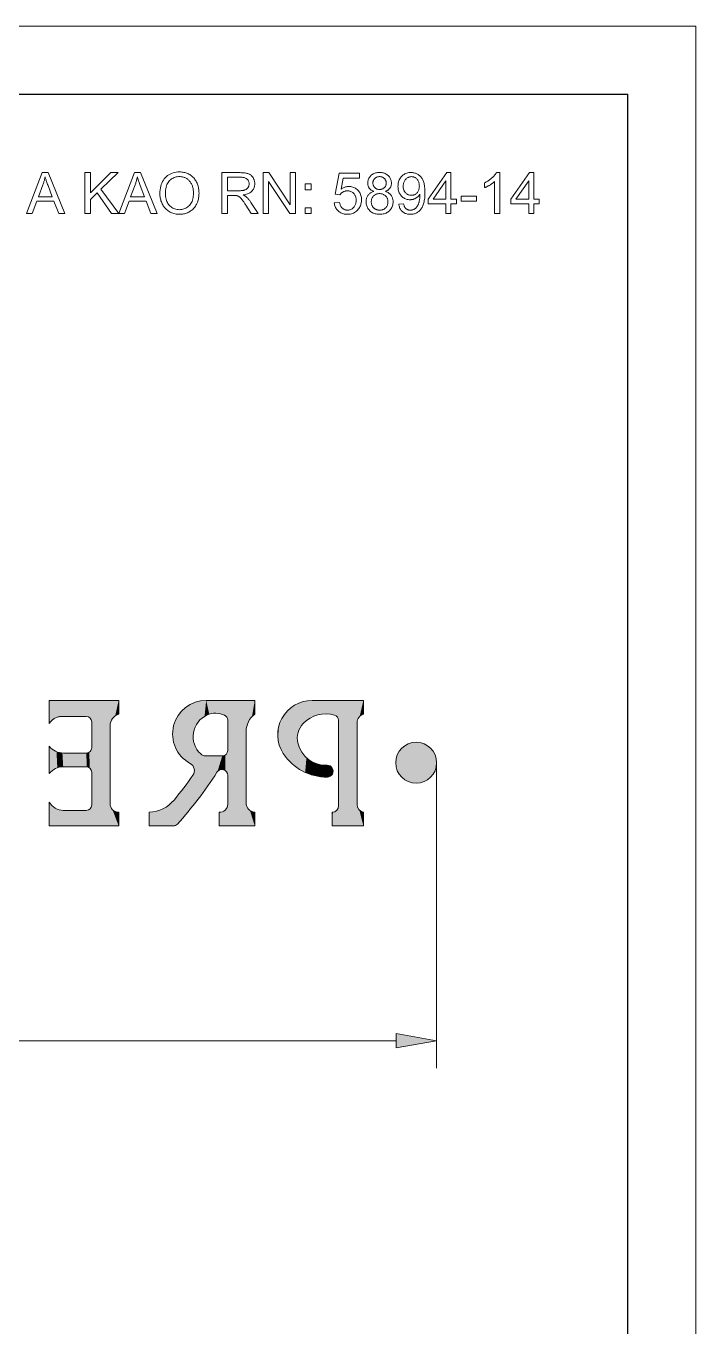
# Model space of a CAD drawing. Extents: x 0 to 297, y 0 to 420.
# Drawn here: x 247.9 to 297, y 324.7 to 420 of the extents above; entities that cross this region are included whole.
import ezdxf

# ---------------------------------------------------------------- set-up
doc = ezdxf.new("R2010")
doc.units = 0

msp = doc.modelspace()

# ---------------------------------------------------------------- linework, layer by layer
at = {"color": 7, "lineweight": 13}
for p, q in [((0, 420), (297, 420)), ((297, 0), (297, 420)), ((278.012, 366.028), (278.012, 343.656)), ((165.569, 345.656), (275.057, 345.656))]:
    msp.add_line(p, q, dxfattribs=at)
at = {"color": 7, "lineweight": 30}
for p in [(20, 415), (292, 5)]:
    msp.add_line(p, (292, 415), dxfattribs=at)
at = {"color": 7, "lineweight": 18, "ltscale": 0.04267}
msp.add_line((249.647, 370.595), (249.647, 368.888), dxfattribs=at)
at = {"color": 7, "lineweight": 18, "ltscale": 0.126993}
for p, q in [((249.647, 370.595), (254.727, 370.595)), ((249.647, 361.395), (254.727, 361.395))]:
    msp.add_line(p, q, dxfattribs=at)
at = {"color": 7, "lineweight": 18, "ltscale": 0.025}
for p, q in [((254.727, 369.595), (254.727, 370.595)), ((264.693, 369.595), (264.693, 370.595)), ((272.647, 370.595), (272.647, 369.595)), ((254.727, 361.395), (254.727, 362.395)), ((256.972, 361.395), (256.972, 362.395)), ((262.081, 361.395), (262.081, 362.395)), ((264.693, 361.395), (264.693, 362.395)), ((270.369, 361.395), (270.369, 362.395)), ((272.647, 361.395), (272.647, 362.395))]:
    msp.add_line(p, q, dxfattribs=at)
at = {"color": 7, "lineweight": 18, "ltscale": 0.088949}
msp.add_line((264.693, 370.595), (261.135, 370.595), dxfattribs=at)
at = {"color": 7, "lineweight": 18, "ltscale": 0.093671}
msp.add_line((272.647, 370.595), (268.9, 370.595), dxfattribs=at)
at = {"color": 7, "lineweight": 18, "ltscale": 0.045094}
msp.add_line((250.551, 369.417), (252.355, 369.417), dxfattribs=at)
at = {"color": 7, "lineweight": 18, "ltscale": 0.04713}
msp.add_line((252.755, 369.017), (252.755, 367.132), dxfattribs=at)
at = {"color": 7, "lineweight": 18, "ltscale": 0.055546}
msp.add_line((262.712, 369.145), (262.712, 366.923), dxfattribs=at)
at = {"color": 7, "lineweight": 18, "ltscale": 0.156336}
msp.add_line((270.833, 369.126), (270.833, 362.873), dxfattribs=at)
at = {"color": 7, "lineweight": 18, "ltscale": 0.149732}
msp.add_line((272.182, 362.967), (272.182, 368.956), dxfattribs=at)
at = {"color": 7, "lineweight": 18, "ltscale": 0.142591}
msp.add_line((254.103, 368.73), (254.095, 363.026), dxfattribs=at)
at = {"color": 7, "lineweight": 18, "ltscale": 0.130804}
msp.add_line((264.062, 363.085), (264.062, 368.317), dxfattribs=at)
at = {"color": 7, "lineweight": 18, "ltscale": 0.05}
msp.add_line((249.647, 367.232), (249.647, 365.232), dxfattribs=at)
at = {"color": 7, "lineweight": 18, "ltscale": 0.041825}
msp.add_line((252.355, 366.732), (250.682, 366.732), dxfattribs=at)
at = {"color": 7, "lineweight": 18, "ltscale": 0.030323}
msp.add_line((262.312, 366.523), (261.099, 366.523), dxfattribs=at)
at = {"color": 7, "lineweight": 18, "ltscale": 0.04222}
msp.add_line((252.355, 365.728), (250.666, 365.728), dxfattribs=at)
at = {"color": 7, "lineweight": 18, "ltscale": 0.059834}
msp.add_line((252.755, 365.328), (252.755, 362.935), dxfattribs=at)
at = {"color": 7, "lineweight": 18, "ltscale": 0.052787}
msp.add_line((262.712, 365.096), (262.712, 362.984), dxfattribs=at)
at = {"color": 7, "lineweight": 18, "ltscale": 0.043821}
msp.add_line((249.647, 363.148), (249.647, 361.395), dxfattribs=at)
at = {"color": 7, "lineweight": 18, "ltscale": 0.042129}
msp.add_line((250.67, 362.535), (252.355, 362.535), dxfattribs=at)
at = {"color": 7, "lineweight": 18, "ltscale": 0.043904}
msp.add_line((256.972, 361.395), (258.728, 361.395), dxfattribs=at)
at = {"color": 7, "lineweight": 18, "ltscale": 0.065295}
msp.add_line((262.081, 361.395), (264.693, 361.395), dxfattribs=at)
at = {"color": 7, "lineweight": 18, "ltscale": 0.056953}
msp.add_line((270.369, 361.395), (272.647, 361.395), dxfattribs=at)
at = {"color": 7, "lineweight": 13}
for points in [[(247.982, 406.257), (249.134, 409.257), (249.562, 409.257), (250.79, 406.257), (250.338, 406.257), (249.988, 407.165), (248.733, 407.165), (248.404, 406.257)], [(248.848, 407.489), (249.865, 407.489), (249.552, 408.319), (249.524, 408.394), (249.497, 408.465), (249.473, 408.534), (249.449, 408.601), (249.427, 408.664), (249.406, 408.725), (249.387, 408.783), (249.37, 408.839), (249.354, 408.891), (249.339, 408.941), (249.327, 408.884), (249.314, 408.826), (249.3, 408.769), (249.286, 408.711), (249.27, 408.654), (249.253, 408.597), (249.236, 408.54), (249.217, 408.482), (249.198, 408.425), (249.177, 408.368)], [(252.255, 406.257), (252.255, 409.257), (252.652, 409.257), (252.652, 407.769), (254.142, 409.257), (254.68, 409.257), (253.422, 408.041), (254.735, 406.257), (254.211, 406.257), (253.143, 407.775), (252.652, 407.296), (252.652, 406.257)], [(254.737, 406.257), (255.89, 409.257), (256.317, 409.257), (257.545, 406.257), (257.093, 406.257), (256.743, 407.165), (255.488, 407.165), (255.159, 406.257)], [(255.603, 407.489), (256.62, 407.489), (256.307, 408.319), (256.279, 408.394), (256.253, 408.465), (256.228, 408.534), (256.204, 408.601), (256.182, 408.664), (256.162, 408.725), (256.143, 408.783), (256.125, 408.839), (256.109, 408.891), (256.094, 408.941), (256.082, 408.884), (256.069, 408.826), (256.056, 408.769), (256.041, 408.711), (256.025, 408.654), (256.008, 408.597), (255.991, 408.54), (255.972, 408.482), (255.953, 408.425), (255.932, 408.368)], [(257.741, 407.718), (257.745, 407.864), (257.758, 408.004), (257.778, 408.137), (257.806, 408.263), (257.842, 408.384), (257.886, 408.497), (257.938, 408.605), (257.998, 408.705), (258.066, 408.799), (258.143, 408.887), (258.225, 408.968), (258.312, 409.039), (258.404, 409.103), (258.501, 409.158), (258.602, 409.204), (258.708, 409.242), (258.818, 409.272), (258.934, 409.293), (259.053, 409.306), (259.178, 409.31), (259.26, 409.308), (259.341, 409.302), (259.42, 409.292), (259.497, 409.278), (259.573, 409.26), (259.647, 409.238), (259.72, 409.213), (259.79, 409.183), (259.859, 409.149), (259.927, 409.111), (259.992, 409.07), (260.054, 409.026), (260.113, 408.978), (260.168, 408.927), (260.221, 408.874), (260.27, 408.817), (260.316, 408.757), (260.359, 408.694), (260.399, 408.627), (260.436, 408.558), (260.469, 408.486), (260.499, 408.412), (260.525, 408.336), (260.548, 408.259), (260.567, 408.179), (260.583, 408.097), (260.595, 408.014), (260.604, 407.929), (260.609, 407.842), (260.611, 407.753), (260.609, 407.662), (260.603, 407.574), (260.594, 407.487), (260.581, 407.403), (260.564, 407.32), (260.544, 407.24), (260.52, 407.161), (260.493, 407.084), (260.461, 407.009), (260.426, 406.936), (260.388, 406.866), (260.347, 406.799), (260.302, 406.736), (260.254, 406.676), (260.204, 406.62), (260.15, 406.567), (260.093, 406.518), (260.033, 406.472), (259.971, 406.429), (259.905, 406.391), (259.836, 406.355), (259.767, 406.324), (259.697, 406.296), (259.626, 406.272), (259.554, 406.252), (259.48, 406.235), (259.406, 406.222), (259.33, 406.213), (259.254, 406.207), (259.176, 406.205), (259.092, 406.208), (259.01, 406.214), (258.93, 406.224), (258.852, 406.238), (258.775, 406.257), (258.7, 406.279), (258.627, 406.306), (258.556, 406.336), (258.486, 406.371), (258.419, 406.41), (258.354, 406.453), (258.292, 406.498), (258.233, 406.546), (258.178, 406.598), (258.126, 406.652), (258.077, 406.709), (258.031, 406.77), (257.989, 406.833), (257.949, 406.899), (257.913, 406.969), (257.881, 407.04), (257.852, 407.112), (257.826, 407.185), (257.803, 407.259), (257.784, 407.333), (257.769, 407.408), (257.757, 407.484), (257.748, 407.561), (257.743, 407.639)], [(258.151, 407.712), (258.154, 407.605), (258.162, 407.504), (258.177, 407.407), (258.197, 407.315), (258.224, 407.227), (258.256, 407.144), (258.294, 407.065), (258.337, 406.991), (258.387, 406.922), (258.442, 406.857), (258.502, 406.798), (258.565, 406.745), (258.631, 406.698), (258.699, 406.658), (258.771, 406.623), (258.846, 406.595), (258.923, 406.573), (259.004, 406.558), (259.087, 406.548), (259.174, 406.545), (259.262, 406.548), (259.347, 406.558), (259.429, 406.574), (259.507, 406.596), (259.582, 406.624), (259.655, 406.659), (259.724, 406.7), (259.79, 406.747), (259.852, 406.8), (259.912, 406.86), (259.967, 406.926), (260.016, 406.997), (260.059, 407.073), (260.097, 407.155), (260.129, 407.241), (260.155, 407.334), (260.175, 407.431), (260.19, 407.533), (260.198, 407.641), (260.201, 407.755), (260.2, 407.827), (260.196, 407.897), (260.19, 407.966), (260.181, 408.033), (260.17, 408.098), (260.157, 408.161), (260.141, 408.222), (260.122, 408.281), (260.101, 408.339), (260.077, 408.394), (260.052, 408.447), (260.023, 408.498), (259.993, 408.547), (259.96, 408.593), (259.925, 408.637), (259.888, 408.678), (259.848, 408.716), (259.806, 408.753), (259.762, 408.786), (259.715, 408.818), (259.667, 408.846), (259.618, 408.872), (259.567, 408.894), (259.515, 408.914), (259.462, 408.93), (259.408, 408.944), (259.353, 408.955), (259.296, 408.962), (259.239, 408.967), (259.18, 408.968), (259.097, 408.965), (259.016, 408.957), (258.938, 408.942), (258.862, 408.922), (258.788, 408.896), (258.717, 408.864), (258.648, 408.826), (258.581, 408.783), (258.517, 408.734), (258.455, 408.679), (258.397, 408.617), (258.345, 408.547), (258.3, 408.47), (258.26, 408.385), (258.227, 408.292), (258.199, 408.191), (258.178, 408.083), (258.163, 407.967), (258.154, 407.843)], [(262.293, 406.257), (262.293, 409.257), (263.623, 409.257), (263.701, 409.256), (263.776, 409.253), (263.846, 409.249), (263.913, 409.244), (263.976, 409.236), (264.035, 409.228), (264.09, 409.217), (264.141, 409.205), (264.189, 409.191), (264.233, 409.176), (264.274, 409.158), (264.313, 409.139), (264.35, 409.116), (264.386, 409.091), (264.42, 409.064), (264.453, 409.034), (264.484, 409.002), (264.513, 408.967), (264.54, 408.93), (264.566, 408.89), (264.59, 408.849), (264.611, 408.807), (264.63, 408.764), (264.646, 408.72), (264.66, 408.675), (264.671, 408.629), (264.68, 408.583), (264.686, 408.535), (264.69, 408.487), (264.691, 408.438), (264.689, 408.375), (264.683, 408.314), (264.672, 408.256), (264.658, 408.199), (264.639, 408.144), (264.617, 408.091), (264.59, 408.04), (264.559, 407.991), (264.524, 407.945), (264.484, 407.9), (264.441, 407.858), (264.393, 407.819), (264.34, 407.783), (264.283, 407.75), (264.221, 407.721), (264.155, 407.695), (264.085, 407.672), (264.01, 407.652), (263.93, 407.635), (263.846, 407.622), (263.877, 407.606), (263.906, 407.591), (263.934, 407.576), (263.96, 407.561), (263.984, 407.546), (264.008, 407.531), (264.029, 407.517), (264.049, 407.502), (264.068, 407.487), (264.085, 407.472), (264.12, 407.439), (264.154, 407.405), (264.188, 407.369), (264.221, 407.332), (264.255, 407.293), (264.287, 407.252), (264.32, 407.21), (264.352, 407.166), (264.383, 407.12), (264.415, 407.073), (264.937, 406.257), (264.437, 406.257), (264.04, 406.881), (264.006, 406.934), (263.973, 406.984), (263.941, 407.031), (263.911, 407.077), (263.882, 407.119), (263.854, 407.159), (263.827, 407.197), (263.801, 407.232), (263.777, 407.264), (263.754, 407.294), (263.732, 407.322), (263.71, 407.348), (263.688, 407.372), (263.667, 407.395), (263.647, 407.416), (263.627, 407.435), (263.608, 407.453), (263.589, 407.468), (263.57, 407.482), (263.552, 407.495), (263.534, 407.506), (263.516, 407.516), (263.499, 407.526), (263.48, 407.535), (263.462, 407.543), (263.444, 407.551), (263.426, 407.558), (263.408, 407.564), (263.389, 407.57), (263.371, 407.574), (263.357, 407.577), (263.341, 407.58), (263.323, 407.582), (263.303, 407.584), (263.282, 407.585), (263.259, 407.587), (263.234, 407.588), (263.208, 407.588), (263.18, 407.589), (263.15, 407.589), (262.69, 407.589), (262.69, 406.257)], [(262.69, 407.933), (263.543, 407.933), (263.596, 407.933), (263.647, 407.935), (263.696, 407.938), (263.742, 407.942), (263.785, 407.947), (263.827, 407.953), (263.866, 407.96), (263.902, 407.969), (263.937, 407.978), (263.969, 407.989), (263.999, 408.001), (264.027, 408.014), (264.054, 408.029), (264.08, 408.045), (264.104, 408.062), (264.126, 408.081), (264.147, 408.101), (264.167, 408.122), (264.185, 408.145), (264.202, 408.169), (264.217, 408.194), (264.231, 408.219), (264.243, 408.245), (264.253, 408.271), (264.262, 408.298), (264.269, 408.325), (264.275, 408.353), (264.279, 408.381), (264.281, 408.409), (264.282, 408.438), (264.28, 408.48), (264.276, 408.52), (264.268, 408.559), (264.257, 408.596), (264.243, 408.632), (264.226, 408.666), (264.206, 408.699), (264.183, 408.73), (264.157, 408.76), (264.127, 408.788), (264.095, 408.814), (264.058, 408.837), (264.018, 408.858), (263.975, 408.876), (263.928, 408.891), (263.877, 408.903), (263.823, 408.913), (263.765, 408.92), (263.704, 408.924), (263.639, 408.925), (262.69, 408.925)], [(265.309, 406.257), (265.309, 409.257), (265.716, 409.257), (267.292, 406.901), (267.292, 409.257), (267.673, 409.257), (267.673, 406.257), (267.265, 406.257), (265.69, 408.614), (265.69, 406.257)], [(270.519, 407.042), (270.906, 407.075), (270.916, 407.02), (270.928, 406.968), (270.942, 406.918), (270.958, 406.872), (270.977, 406.828), (270.998, 406.787), (271.022, 406.749), (271.047, 406.713), (271.075, 406.68), (271.105, 406.651), (271.137, 406.624), (271.171, 406.599), (271.205, 406.578), (271.241, 406.56), (271.278, 406.544), (271.316, 406.531), (271.356, 406.521), (271.397, 406.514), (271.439, 406.51), (271.483, 406.508), (271.535, 406.51), (271.586, 406.516), (271.635, 406.526), (271.683, 406.54), (271.729, 406.558), (271.773, 406.581), (271.815, 406.607), (271.856, 406.637), (271.896, 406.671), (271.933, 406.709), (271.968, 406.75), (271.999, 406.794), (272.027, 406.841), (272.051, 406.89), (272.071, 406.942), (272.088, 406.997), (272.101, 407.054), (272.11, 407.114), (272.116, 407.176), (272.117, 407.241), (272.116, 407.303), (272.11, 407.362), (272.101, 407.418), (272.089, 407.472), (272.073, 407.523), (272.054, 407.571), (272.031, 407.617), (272.004, 407.66), (271.974, 407.7), (271.94, 407.738), (271.904, 407.773), (271.865, 407.804), (271.824, 407.831), (271.781, 407.855), (271.736, 407.875), (271.689, 407.891), (271.639, 407.904), (271.587, 407.913), (271.533, 407.919), (271.477, 407.92), (271.442, 407.92), (271.407, 407.917), (271.373, 407.913), (271.34, 407.907), (271.307, 407.9), (271.276, 407.891), (271.245, 407.881), (271.214, 407.869), (271.185, 407.855), (271.156, 407.84), (271.128, 407.823), (271.101, 407.805), (271.075, 407.787), (271.051, 407.767), (271.028, 407.747), (271.006, 407.725), (270.985, 407.703), (270.966, 407.679), (270.947, 407.655), (270.93, 407.63), (270.585, 407.675), (270.875, 409.216), (272.367, 409.216), (272.367, 408.864), (271.17, 408.864), (271.008, 408.057), (271.062, 408.093), (271.117, 408.125), (271.173, 408.153), (271.229, 408.178), (271.285, 408.199), (271.342, 408.216), (271.399, 408.229), (271.457, 408.238), (271.516, 408.244), (271.575, 408.246), (271.652, 408.243), (271.727, 408.235), (271.8, 408.221), (271.87, 408.202), (271.937, 408.178), (272.002, 408.148), (272.065, 408.112), (272.125, 408.072), (272.183, 408.025), (272.238, 407.974), (272.289, 407.918), (272.335, 407.858), (272.376, 407.796), (272.411, 407.731), (272.441, 407.662), (272.465, 407.591), (272.484, 407.516), (272.497, 407.439), (272.505, 407.358), (272.508, 407.274), (272.506, 407.193), (272.499, 407.115), (272.487, 407.039), (272.47, 406.966), (272.449, 406.894), (272.423, 406.825), (272.392, 406.758), (272.356, 406.693), (272.316, 406.63), (272.271, 406.57), (272.211, 406.501), (272.147, 406.439), (272.079, 406.384), (272.006, 406.337), (271.93, 406.297), (271.849, 406.264), (271.764, 406.238), (271.674, 406.22), (271.581, 406.209), (271.483, 406.205), (271.403, 406.208), (271.325, 406.215), (271.251, 406.226), (271.18, 406.242), (271.111, 406.263), (271.046, 406.288), (270.984, 406.318), (270.924, 406.352), (270.868, 406.391), (270.815, 406.435), (270.765, 406.482), (270.72, 406.532), (270.679, 406.586), (270.643, 406.642), (270.611, 406.701), (270.584, 406.763), (270.561, 406.829), (270.543, 406.897), (270.529, 406.968)], [(273.417, 407.883), (273.372, 407.901), (273.33, 407.92), (273.29, 407.94), (273.252, 407.962), (273.217, 407.985), (273.184, 408.01), (273.154, 408.036), (273.126, 408.064), (273.1, 408.093), (273.077, 408.123), (273.056, 408.155), (273.037, 408.188), (273.021, 408.222), (273.006, 408.257), (272.994, 408.294), (272.984, 408.332), (272.977, 408.371), (272.971, 408.411), (272.968, 408.453), (272.967, 408.495), (272.969, 408.56), (272.976, 408.622), (272.988, 408.682), (273.004, 408.741), (273.025, 408.797), (273.051, 408.851), (273.082, 408.903), (273.117, 408.952), (273.157, 409), (273.202, 409.046), (273.251, 409.088), (273.302, 409.126), (273.357, 409.16), (273.415, 409.189), (273.476, 409.213), (273.54, 409.233), (273.608, 409.249), (273.678, 409.26), (273.751, 409.267), (273.828, 409.269), (273.905, 409.267), (273.979, 409.26), (274.05, 409.248), (274.118, 409.232), (274.183, 409.212), (274.244, 409.187), (274.303, 409.157), (274.359, 409.123), (274.411, 409.084), (274.46, 409.041), (274.506, 408.994), (274.547, 408.945), (274.583, 408.895), (274.614, 408.842), (274.64, 408.788), (274.662, 408.731), (274.678, 408.673), (274.69, 408.612), (274.697, 408.55), (274.7, 408.485), (274.699, 408.444), (274.695, 408.404), (274.69, 408.365), (274.682, 408.327), (274.673, 408.29), (274.66, 408.254), (274.646, 408.219), (274.63, 408.186), (274.611, 408.153), (274.59, 408.122), (274.567, 408.092), (274.542, 408.063), (274.514, 408.036), (274.485, 408.01), (274.453, 407.985), (274.418, 407.962), (274.381, 407.94), (274.343, 407.92), (274.301, 407.901), (274.258, 407.883), (274.312, 407.864), (274.363, 407.843), (274.412, 407.82), (274.458, 407.794), (274.501, 407.766), (274.542, 407.736), (274.58, 407.703), (274.615, 407.669), (274.648, 407.632), (274.678, 407.593), (274.706, 407.552), (274.73, 407.51), (274.752, 407.466), (274.771, 407.42), (274.787, 407.373), (274.8, 407.324), (274.81, 407.274), (274.817, 407.222), (274.821, 407.169), (274.823, 407.114), (274.82, 407.038), (274.812, 406.965), (274.798, 406.894), (274.779, 406.826), (274.755, 406.76), (274.725, 406.697), (274.689, 406.636), (274.648, 406.577), (274.602, 406.521), (274.55, 406.467), (274.494, 406.418), (274.435, 406.373), (274.372, 406.334), (274.305, 406.3), (274.235, 406.271), (274.162, 406.247), (274.085, 406.229), (274.005, 406.216), (273.921, 406.208), (273.834, 406.205), (273.747, 406.208), (273.664, 406.216), (273.583, 406.229), (273.507, 406.248), (273.433, 406.271), (273.363, 406.3), (273.297, 406.334), (273.234, 406.374), (273.174, 406.418), (273.118, 406.468), (273.066, 406.522), (273.02, 406.579), (272.979, 406.638), (272.944, 406.7), (272.914, 406.764), (272.889, 406.831), (272.87, 406.9), (272.857, 406.972), (272.849, 407.047), (272.846, 407.124), (272.847, 407.182), (272.852, 407.238), (272.859, 407.291), (272.87, 407.343), (272.883, 407.393), (272.899, 407.441), (272.919, 407.487), (272.941, 407.532), (272.966, 407.574), (272.994, 407.614), (273.025, 407.653), (273.059, 407.688), (273.095, 407.722), (273.133, 407.752), (273.174, 407.78), (273.218, 407.806), (273.264, 407.829), (273.312, 407.85), (273.363, 407.868)], [(273.343, 408.508), (273.344, 408.466), (273.349, 408.426), (273.355, 408.387), (273.365, 408.35), (273.377, 408.314), (273.392, 408.28), (273.41, 408.248), (273.431, 408.217), (273.454, 408.188), (273.48, 408.16), (273.508, 408.134), (273.538, 408.111), (273.57, 408.091), (273.603, 408.073), (273.638, 408.058), (273.674, 408.046), (273.712, 408.037), (273.752, 408.03), (273.793, 408.026), (273.836, 408.025), (273.878, 408.026), (273.918, 408.03), (273.957, 408.037), (273.994, 408.046), (274.03, 408.058), (274.064, 408.073), (274.097, 408.09), (274.128, 408.11), (274.157, 408.133), (274.185, 408.159), (274.211, 408.186), (274.234, 408.215), (274.255, 408.245), (274.272, 408.276), (274.287, 408.308), (274.3, 408.341), (274.309, 408.376), (274.316, 408.412), (274.32, 408.449), (274.321, 408.487), (274.32, 408.527), (274.316, 408.566), (274.309, 408.603), (274.299, 408.639), (274.286, 408.674), (274.271, 408.707), (274.253, 408.739), (274.232, 408.77), (274.208, 408.8), (274.181, 408.828), (274.152, 408.854), (274.122, 408.878), (274.091, 408.898), (274.058, 408.916), (274.024, 408.931), (273.988, 408.944), (273.951, 408.954), (273.913, 408.961), (273.873, 408.965), (273.832, 408.966), (273.791, 408.965), (273.751, 408.961), (273.712, 408.954), (273.675, 408.944), (273.639, 408.932), (273.605, 408.917), (273.572, 408.9), (273.541, 408.88), (273.511, 408.857), (273.482, 408.831), (273.456, 408.803), (273.432, 408.775), (273.411, 408.745), (273.393, 408.714), (273.378, 408.683), (273.365, 408.65), (273.356, 408.616), (273.349, 408.581), (273.345, 408.545)], [(275.236, 406.95), (275.59, 406.983), (275.6, 406.935), (275.611, 406.889), (275.624, 406.846), (275.639, 406.805), (275.656, 406.768), (275.674, 406.733), (275.693, 406.701), (275.714, 406.671), (275.737, 406.645), (275.762, 406.621), (275.788, 406.599), (275.816, 406.58), (275.845, 406.563), (275.875, 406.549), (275.907, 406.536), (275.94, 406.526), (275.975, 406.518), (276.011, 406.513), (276.048, 406.509), (276.087, 406.508), (276.121, 406.509), (276.154, 406.511), (276.185, 406.515), (276.216, 406.521), (276.247, 406.528), (276.276, 406.536), (276.305, 406.546), (276.332, 406.558), (276.359, 406.571), (276.385, 406.586), (276.41, 406.602), (276.434, 406.619), (276.458, 406.637), (276.48, 406.657), (276.501, 406.677), (276.522, 406.698), (276.542, 406.721), (276.56, 406.744), (276.578, 406.768), (276.595, 406.794), (276.611, 406.821), (276.626, 406.849), (276.642, 406.88), (276.656, 406.912), (276.67, 406.947), (276.683, 406.983), (276.696, 407.02), (276.709, 407.06), (276.721, 407.101), (276.732, 407.145), (276.742, 407.189), (276.752, 407.233), (276.76, 407.278), (276.767, 407.323), (276.773, 407.368), (276.778, 407.413), (276.782, 407.458), (276.785, 407.504), (276.787, 407.549), (276.787, 407.595), (276.787, 407.6), (276.787, 407.606), (276.787, 407.612), (276.787, 407.619), (276.787, 407.626), (276.786, 407.633), (276.786, 407.641), (276.786, 407.65), (276.786, 407.659), (276.785, 407.669), (276.762, 407.634), (276.738, 407.601), (276.712, 407.569), (276.684, 407.538), (276.654, 407.509), (276.623, 407.481), (276.591, 407.455), (276.557, 407.43), (276.521, 407.406), (276.483, 407.383), (276.445, 407.362), (276.405, 407.344), (276.366, 407.327), (276.325, 407.313), (276.284, 407.301), (276.242, 407.291), (276.2, 407.284), (276.157, 407.278), (276.113, 407.275), (276.069, 407.274), (275.996, 407.276), (275.924, 407.284), (275.856, 407.298), (275.789, 407.317), (275.725, 407.341), (275.663, 407.371), (275.604, 407.406), (275.546, 407.447), (275.491, 407.492), (275.439, 407.544), (275.39, 407.6), (275.346, 407.659), (275.307, 407.721), (275.274, 407.787), (275.245, 407.857), (275.222, 407.93), (275.204, 408.006), (275.191, 408.086), (275.183, 408.169), (275.181, 408.256), (275.183, 408.345), (275.192, 408.431), (275.205, 408.514), (275.224, 408.593), (275.248, 408.668), (275.278, 408.739), (275.313, 408.808), (275.353, 408.872), (275.399, 408.933), (275.45, 408.991), (275.505, 409.043), (275.563, 409.091), (275.624, 409.133), (275.687, 409.169), (275.753, 409.199), (275.822, 409.224), (275.893, 409.244), (275.968, 409.258), (276.044, 409.266), (276.124, 409.269), (276.182, 409.267), (276.239, 409.263), (276.295, 409.255), (276.35, 409.244), (276.404, 409.229), (276.457, 409.212), (276.509, 409.192), (276.56, 409.168), (276.61, 409.141), (276.659, 409.111), (276.707, 409.078), (276.752, 409.043), (276.794, 409.005), (276.835, 408.964), (276.873, 408.92), (276.908, 408.874), (276.942, 408.825), (276.973, 408.773), (277.001, 408.719), (277.028, 408.662), (277.052, 408.601), (277.073, 408.535), (277.092, 408.464), (277.108, 408.387), (277.122, 408.305), (277.133, 408.218), (277.142, 408.126), (277.148, 408.029), (277.152, 407.926), (277.154, 407.818), (277.152, 407.705), (277.148, 407.597), (277.142, 407.494), (277.134, 407.395), (277.122, 407.302), (277.109, 407.212), (277.092, 407.128), (277.074, 407.048), (277.052, 406.973), (277.029, 406.902), (277.002, 406.836), (276.974, 406.772), (276.943, 406.712), (276.909, 406.656), (276.873, 406.602), (276.835, 406.552), (276.794, 406.505), (276.751, 406.461), (276.705, 406.421), (276.657, 406.383), (276.607, 406.35), (276.555, 406.319), (276.502, 406.293), (276.446, 406.27), (276.389, 406.25), (276.331, 406.234), (276.27, 406.221), (276.208, 406.213), (276.145, 406.207), (276.079, 406.205), (276.01, 406.207), (275.944, 406.213), (275.88, 406.223), (275.818, 406.237), (275.759, 406.254), (275.703, 406.276), (275.65, 406.301), (275.598, 406.331), (275.55, 406.364), (275.504, 406.401), (275.461, 406.442), (275.422, 406.485), (275.386, 406.532), (275.354, 406.583), (275.326, 406.636), (275.301, 406.693), (275.279, 406.752), (275.261, 406.815), (275.247, 406.881)], [(276.744, 408.274), (276.743, 408.336), (276.737, 408.396), (276.729, 408.453), (276.717, 408.507), (276.702, 408.559), (276.683, 408.608), (276.661, 408.654), (276.636, 408.698), (276.607, 408.739), (276.575, 408.778), (276.541, 408.813), (276.505, 408.845), (276.468, 408.873), (276.429, 408.897), (276.389, 408.917), (276.348, 408.934), (276.305, 408.947), (276.261, 408.957), (276.216, 408.962), (276.169, 408.964), (276.121, 408.962), (276.073, 408.956), (276.028, 408.946), (275.983, 408.932), (275.939, 408.914), (275.897, 408.892), (275.856, 408.866), (275.817, 408.836), (275.779, 408.802), (275.741, 408.763), (275.707, 408.722), (275.676, 408.678), (275.649, 408.632), (275.625, 408.584), (275.605, 408.533), (275.589, 408.48), (275.576, 408.425), (275.567, 408.367), (275.561, 408.306), (275.559, 408.244), (275.561, 408.187), (275.566, 408.133), (275.575, 408.081), (275.587, 408.032), (275.603, 407.984), (275.622, 407.939), (275.644, 407.895), (275.67, 407.854), (275.699, 407.815), (275.732, 407.778), (275.768, 407.744), (275.805, 407.714), (275.843, 407.687), (275.884, 407.664), (275.925, 407.644), (275.969, 407.628), (276.014, 407.615), (276.061, 407.606), (276.109, 407.601), (276.159, 407.599), (276.209, 407.601), (276.258, 407.606), (276.304, 407.615), (276.349, 407.628), (276.392, 407.644), (276.433, 407.664), (276.472, 407.687), (276.51, 407.714), (276.546, 407.744), (276.579, 407.778), (276.611, 407.815), (276.639, 407.855), (276.663, 407.898), (276.685, 407.943), (276.703, 407.992), (276.718, 408.043), (276.729, 408.096), (276.738, 408.153), (276.743, 408.212)], [(278.692, 406.257), (278.692, 406.975), (277.391, 406.975), (277.391, 407.313), (278.76, 409.257), (279.061, 409.257), (279.061, 407.313), (279.466, 407.313), (279.466, 406.975), (279.061, 406.975), (279.061, 406.257)], [(282.626, 406.257), (282.257, 406.257), (282.257, 408.604), (282.23, 408.578), (282.201, 408.553), (282.17, 408.528), (282.138, 408.502), (282.103, 408.477), (282.068, 408.452), (282.03, 408.426), (281.991, 408.401), (281.951, 408.375), (281.908, 408.35), (281.866, 408.325), (281.824, 408.302), (281.783, 408.28), (281.743, 408.259), (281.703, 408.239), (281.665, 408.221), (281.628, 408.204), (281.591, 408.188), (281.555, 408.173), (281.52, 408.16), (281.52, 408.516), (281.582, 408.546), (281.641, 408.576), (281.699, 408.609), (281.755, 408.642), (281.81, 408.676), (281.863, 408.712), (281.915, 408.749), (281.965, 408.788), (282.014, 408.827), (282.061, 408.868), (282.106, 408.909), (282.148, 408.95), (282.187, 408.991), (282.224, 409.031), (282.258, 409.071), (282.29, 409.111), (282.318, 409.151), (282.344, 409.191), (282.368, 409.23), (282.388, 409.269), (282.626, 409.269)], [(284.75, 406.257), (284.75, 406.975), (283.448, 406.975), (283.448, 407.313), (284.817, 409.257), (285.118, 409.257), (285.118, 407.313), (285.523, 407.313), (285.523, 406.975), (285.118, 406.975), (285.118, 406.257)], [(268.395, 408.01), (268.395, 408.43), (268.814, 408.43), (268.814, 408.01)], [(278.692, 407.313), (278.692, 408.665), (277.753, 407.313)], [(284.75, 407.313), (284.75, 408.665), (283.81, 407.313)], [(273.224, 407.122), (273.225, 407.091), (273.227, 407.06), (273.231, 407.029), (273.236, 406.998), (273.243, 406.967), (273.251, 406.937), (273.261, 406.907), (273.272, 406.877), (273.285, 406.847), (273.299, 406.817), (273.315, 406.789), (273.332, 406.761), (273.35, 406.735), (273.371, 406.71), (273.392, 406.687), (273.415, 406.664), (273.439, 406.644), (273.465, 406.624), (273.492, 406.606), (273.521, 406.589), (273.551, 406.574), (273.581, 406.56), (273.612, 406.548), (273.643, 406.537), (273.674, 406.529), (273.706, 406.521), (273.738, 406.516), (273.771, 406.512), (273.805, 406.509), (273.838, 406.508), (273.89, 406.51), (273.94, 406.515), (273.988, 406.524), (274.035, 406.535), (274.079, 406.551), (274.122, 406.569), (274.163, 406.592), (274.202, 406.617), (274.239, 406.646), (274.274, 406.678), (274.307, 406.713), (274.336, 406.75), (274.362, 406.788), (274.384, 406.829), (274.403, 406.871), (274.419, 406.915), (274.431, 406.961), (274.439, 407.009), (274.444, 407.059), (274.446, 407.11), (274.444, 407.162), (274.439, 407.213), (274.43, 407.261), (274.418, 407.308), (274.402, 407.353), (274.382, 407.396), (274.359, 407.437), (274.333, 407.477), (274.303, 407.514), (274.269, 407.55), (274.233, 407.583), (274.195, 407.613), (274.155, 407.639), (274.113, 407.661), (274.07, 407.68), (274.025, 407.696), (273.978, 407.708), (273.929, 407.717), (273.878, 407.722), (273.826, 407.724), (273.775, 407.722), (273.726, 407.717), (273.678, 407.708), (273.632, 407.696), (273.588, 407.681), (273.546, 407.662), (273.506, 407.64), (273.467, 407.614), (273.43, 407.585), (273.395, 407.552), (273.363, 407.517), (273.334, 407.48), (273.308, 407.441), (273.286, 407.401), (273.267, 407.359), (273.252, 407.315), (273.24, 407.269), (273.231, 407.222), (273.226, 407.173)], [(279.802, 407.157), (279.802, 407.527), (280.933, 407.527), (280.933, 407.157)], [(268.395, 406.257), (268.395, 406.676), (268.814, 406.676), (268.814, 406.257)], [(275.057, 345.135), (278.012, 345.656), (275.057, 346.177)]]:
    msp.add_lwpolyline(points, close=True, dxfattribs=at)
at = {"color": 7, "lineweight": 18}
msp.add_lwpolyline([(250.551, 369.417), (250.487, 369.415), (250.423, 369.409), (250.359, 369.399), (250.296, 369.385), (250.234, 369.367), (250.173, 369.346), (250.114, 369.32), (250.057, 369.291), (250.001, 369.259), (249.947, 369.223), (249.896, 369.184), (249.847, 369.142), (249.801, 369.096), (249.758, 369.048), (249.718, 368.998), (249.681, 368.945), (249.647, 368.888)], dxfattribs=at)
msp.add_circle((276.512, 366.028), 1.5, dxfattribs=at)
for centre, radius, start, end in [((261.135, 368.135), 2.46, 90, 241.41708), ((268.9, 368.071), 2.524, 90, 212.87775), ((252.355, 369.017), 0.4, 0.00001, 90), ((255.016, 368.729), 0.913, 108.44606, 179.91997), ((261.913, 367.939), 1.735, 114.04706, 227.13465), ((261.827, 368.13), 1.525, 64.48069, 114.04706), ((262.312, 369.145), 0.4, 0, 64.48069), ((265.672, 368.317), 1.61, 127.44566, 180.00001), ((269.356, 367.817), 1.553, 135.65517, 192.8219), ((269.904, 367.282), 2.319, 73.99865, 135.65517), ((270.433, 369.126), 0.4, 0.00001, 73.99865), ((272.854, 368.956), 0.671, 107.97491, 180.00001), ((250.682, 368.053), 1.321, 218.42552, 270), ((252.355, 367.132), 0.4, 270, 0.00001), ((269.895, 367.939), 2.105, 192.8219, 272.42676), ((261.099, 367.062), 0.539, 227.13465, 270), ((262.312, 366.923), 0.4, 270, 360), ((269.954, 368.753), 3.778, 212.87775, 270.82667), ((250.666, 364.434), 1.294, 90, 141.9369), ((252.355, 365.328), 0.4, 0, 90), ((237.324, 381.092), 27.878, 320.32494, 325.00709), ((237.324, 381.092), 29.218, 317.96394, 327.346), ((259.671, 365.448), 0.6, 325.00709, 61.4171), ((262.284, 365.096), 0.428, 0, 147.34599), ((270.002, 365.405), 0.431, 270.82667, 92.42676), ((250.67, 363.695), 1.16, 208.13976, 270), ((256.864, 364.883), 2.491, 272.47692, 320.32494), ((252.355, 362.935), 0.4, 270, 360), ((254.725, 363.025), 0.631, 179.91997, 270.15002), ((262.122, 362.984), 0.591, 266.0725, 360), ((264.754, 363.085), 0.692, 180.00001, 264.91451), ((270.355, 362.873), 0.478, 271.67001, 0.00001), ((272.767, 362.967), 0.585, 180.00001, 258.11441), ((258.728, 361.795), 0.4, 270, 317.96394)]:
    msp.add_arc(centre, radius, start, end, dxfattribs=at)
at = {"color": 7, "lineweight": 5}
for points in [[(254.727, 370.595), (249.647, 370.595), (250.551, 369.417), (250.28, 369.381)], [(249.647, 370.595), (249.647, 368.888), (250.028, 369.275), (249.812, 369.107)], [(249.647, 370.595), (250.028, 369.275), (250.28, 369.381)], [(254.727, 370.595), (250.551, 369.417), (252.394, 369.415), (252.355, 369.417)], [(254.727, 370.595), (252.394, 369.415), (252.471, 369.4), (252.433, 369.409)], [(254.727, 370.595), (252.471, 369.4), (252.544, 369.37), (252.508, 369.387)], [(254.727, 370.595), (252.544, 369.37), (252.609, 369.326), (252.577, 369.35)], [(254.727, 370.595), (252.609, 369.326), (252.664, 369.271), (252.638, 369.3)], [(254.727, 370.595), (252.664, 369.271), (252.708, 369.206), (252.688, 369.239)], [(254.727, 370.595), (252.708, 369.206), (252.738, 369.133), (252.725, 369.17)], [(254.727, 370.595), (252.738, 369.133), (252.753, 369.056), (252.747, 369.095)], [(254.727, 370.595), (252.753, 369.056), (254.147, 369.01), (252.755, 369.017)], [(254.727, 370.595), (254.147, 369.01), (254.201, 369.142), (254.172, 369.077)], [(254.727, 370.595), (254.201, 369.142), (254.275, 369.263), (254.236, 369.204)], [(254.727, 370.595), (254.275, 369.263), (254.367, 369.372), (254.319, 369.319)], [(254.727, 370.595), (254.367, 369.372), (254.475, 369.464), (254.419, 369.42)], [(254.727, 370.595), (254.475, 369.464), (254.596, 369.539), (254.534, 369.504)], [(254.727, 370.595), (254.596, 369.539), (254.727, 369.595), (254.66, 369.57)], [(259.958, 365.975), (259.626, 370.077), (259.619, 366.198), (259.327, 369.803)], [(260.012, 365.942), (259.965, 370.299), (259.958, 365.975), (259.626, 370.077)], [(260.337, 370.462), (259.965, 370.299), (260.18, 368.009), (260.012, 365.942)], [(260.337, 370.462), (260.18, 368.009), (260.249, 368.431), (260.201, 368.222)], [(260.337, 370.462), (260.249, 368.431), (260.42, 368.822), (260.323, 368.632)], [(260.731, 370.561), (260.337, 370.462), (260.54, 368.999), (260.42, 368.822)], [(260.731, 370.561), (260.54, 368.999), (260.84, 369.302), (260.681, 369.16)], [(261.135, 370.595), (260.731, 370.561), (261.016, 369.424), (260.84, 369.302)], [(261.135, 370.595), (261.016, 369.424), (261.282, 369.554), (261.206, 369.523)], [(264.693, 370.595), (261.135, 370.595), (261.439, 369.605), (261.36, 369.582)], [(261.135, 370.595), (261.282, 369.554), (261.36, 369.582)], [(264.693, 370.595), (261.439, 369.605), (261.6, 369.638), (261.519, 369.624)], [(264.693, 370.595), (261.6, 369.638), (261.765, 369.654), (261.682, 369.648)], [(264.693, 370.595), (261.765, 369.654), (261.929, 369.652), (261.847, 369.655)], [(264.693, 370.595), (261.929, 369.652), (262.093, 369.632), (262.012, 369.644)], [(264.693, 370.595), (262.093, 369.632), (262.254, 369.594), (262.174, 369.615)], [(264.693, 370.595), (262.254, 369.594), (262.409, 369.54), (262.332, 369.569)], [(264.693, 370.595), (262.409, 369.54), (262.509, 369.493), (262.485, 369.506)], [(264.693, 370.595), (262.509, 369.493), (262.556, 369.462), (262.533, 369.478)], [(264.693, 370.595), (262.556, 369.462), (262.598, 369.425), (262.578, 369.444)], [(264.693, 370.595), (262.598, 369.425), (262.635, 369.382), (262.617, 369.404)], [(264.693, 370.595), (262.635, 369.382), (262.665, 369.334), (262.651, 369.359)], [(264.693, 370.595), (262.665, 369.334), (262.688, 369.283), (262.677, 369.309)], [(264.693, 370.595), (262.688, 369.283), (262.703, 369.229), (262.697, 369.256)], [(264.693, 370.595), (262.703, 369.229), (262.711, 369.173), (262.708, 369.201)], [(264.693, 370.595), (262.711, 369.173), (264.128, 368.772), (262.712, 369.145)], [(264.693, 370.595), (264.128, 368.772), (264.19, 368.946), (264.156, 368.86)], [(264.693, 370.595), (264.19, 368.946), (264.271, 369.111), (264.228, 369.029)], [(264.693, 370.595), (264.271, 369.111), (264.372, 369.266), (264.319, 369.19)], [(264.693, 370.595), (264.372, 369.266), (264.489, 369.409), (264.428, 369.339)], [(264.693, 370.595), (264.489, 369.409), (264.621, 369.537), (264.553, 369.474)], [(264.693, 370.595), (264.621, 369.537), (264.693, 369.595)], [(266.78, 366.701), (266.865, 369.563), (266.916, 366.505), (267.082, 369.822)], [(266.916, 366.505), (267.082, 369.822), (267.064, 366.318)], [(267.064, 366.318), (267.082, 369.822), (267.224, 366.14), (267.332, 370.049)], [(267.224, 366.14), (267.332, 370.049), (267.394, 365.973), (267.611, 370.241)], [(267.394, 365.973), (267.611, 370.241), (267.575, 365.817)], [(267.765, 365.672), (267.575, 365.817), (267.803, 367.857), (267.611, 370.241)], [(267.912, 370.394), (267.803, 367.857), (267.611, 370.241)], [(267.912, 370.394), (267.82, 368.049), (267.803, 367.857), (267.809, 367.953)], [(267.912, 370.394), (267.861, 368.239), (267.82, 368.049), (267.838, 368.145)], [(267.912, 370.394), (267.925, 368.421), (267.861, 368.239), (267.89, 368.331)], [(268.231, 370.505), (267.925, 368.421), (267.912, 370.394)], [(268.231, 370.505), (268.012, 368.595), (267.925, 368.421), (267.966, 368.509)], [(268.231, 370.505), (268.119, 368.756), (268.012, 368.595), (268.063, 368.677)], [(268.231, 370.505), (268.245, 368.902), (268.119, 368.756), (268.18, 368.831)], [(268.563, 370.572), (268.358, 369.01), (268.231, 370.505), (268.245, 368.902)], [(268.563, 370.572), (268.604, 369.202), (268.358, 369.01), (268.478, 369.11)], [(268.9, 370.595), (268.604, 369.202), (268.563, 370.572)], [(268.9, 370.595), (268.873, 369.359), (268.604, 369.202), (268.736, 369.285)], [(268.9, 370.595), (269.161, 369.478), (268.873, 369.359), (269.015, 369.424)], [(272.647, 370.595), (269.161, 369.478), (268.9, 370.595)], [(272.647, 370.595), (269.462, 369.558), (269.161, 369.478), (269.31, 369.523)], [(272.647, 370.595), (269.772, 369.597), (269.462, 369.558), (269.616, 369.583)], [(272.647, 370.595), (270.083, 369.594), (269.772, 369.597), (269.928, 369.6)], [(272.647, 370.595), (270.392, 369.549), (270.083, 369.594), (270.238, 369.576)], [(272.647, 370.595), (270.574, 369.501), (270.392, 369.549), (270.543, 369.511)], [(272.647, 370.595), (270.632, 369.473), (270.574, 369.501), (270.603, 369.488)], [(272.647, 370.595), (270.685, 369.437), (270.632, 369.473), (270.659, 369.456)], [(272.647, 370.595), (270.732, 369.392), (270.685, 369.437), (270.709, 369.415)], [(272.647, 370.595), (270.771, 369.34), (270.732, 369.392), (270.752, 369.367)], [(272.647, 370.595), (270.801, 369.283), (270.771, 369.34), (270.787, 369.312)], [(272.647, 370.595), (270.821, 369.222), (270.801, 369.283), (270.812, 369.253)], [(272.647, 370.595), (270.831, 369.159), (270.821, 369.222), (270.828, 369.191)], [(272.647, 370.595), (272.215, 369.164), (270.831, 369.159), (270.833, 369.126)], [(272.647, 370.595), (272.256, 369.261), (272.215, 369.164), (272.234, 369.213)], [(272.647, 370.595), (272.311, 369.351), (272.256, 369.261), (272.281, 369.307)], [(272.647, 370.595), (272.379, 369.431), (272.311, 369.351), (272.343, 369.392)], [(272.647, 370.595), (272.459, 369.5), (272.379, 369.431), (272.418, 369.467)], [(272.647, 370.595), (272.549, 369.555), (272.459, 369.5), (272.503, 369.529)], [(272.647, 370.595), (272.647, 369.595), (272.549, 369.555), (272.597, 369.577)], [(252.755, 369.017), (252.755, 367.132), (254.098, 362.964), (254.107, 362.903)], [(252.755, 369.017), (254.098, 362.964), (254.103, 368.73), (254.095, 363.026)], [(252.755, 369.017), (254.103, 368.73), (254.114, 368.872), (254.105, 368.801)], [(252.755, 369.017), (254.114, 368.872), (254.147, 369.01), (254.128, 368.942)], [(259.073, 366.794), (258.884, 369.126), (258.88, 367.152), (258.751, 368.742)], [(259.321, 366.474), (259.077, 369.483), (259.073, 366.794), (258.884, 369.126)], [(259.619, 366.198), (259.327, 369.803), (259.321, 366.474), (259.077, 369.483)], [(262.712, 369.145), (262.712, 366.923), (264.065, 363.021), (264.074, 362.957)], [(262.712, 369.145), (264.065, 363.021), (264.062, 368.317), (264.062, 363.085)], [(262.712, 369.145), (264.062, 368.317), (264.072, 368.501), (264.065, 368.409)], [(262.712, 369.145), (264.072, 368.501), (264.104, 368.683), (264.086, 368.592)], [(262.712, 369.145), (264.104, 368.683), (264.128, 368.772)], [(266.413, 367.64), (266.443, 368.648), (266.493, 367.312), (266.542, 368.971)], [(266.493, 367.312), (266.542, 368.971), (266.616, 366.997), (266.683, 369.278)], [(266.616, 366.997), (266.683, 369.278), (266.78, 366.701), (266.865, 369.563)], [(270.833, 369.126), (272.215, 369.164), (272.201, 369.113)], [(270.833, 362.873), (270.833, 369.126), (272.191, 369.061), (272.201, 369.113)], [(270.833, 362.873), (272.191, 369.061), (272.182, 368.956), (272.185, 369.009)], [(270.833, 362.873), (272.182, 368.956), (272.185, 362.917), (272.182, 362.967)], [(258.749, 367.536), (258.684, 368.342), (258.683, 367.936)], [(258.88, 367.152), (258.751, 368.742), (258.749, 367.536), (258.684, 368.342)], [(260.18, 368.009), (260.012, 365.942), (260.107, 365.86), (260.062, 365.903)], [(260.107, 365.86), (260.148, 365.812), (260.18, 368.009), (260.184, 365.76)], [(260.18, 368.009), (260.184, 365.76), (260.184, 367.796), (260.214, 365.704)], [(266.378, 367.976), (266.388, 368.314), (266.413, 367.64), (266.443, 368.648)], [(249.647, 367.232), (249.694, 365.288), (249.695, 367.175), (249.744, 365.342)], [(249.694, 365.288), (249.647, 367.232), (249.647, 365.232)], [(249.695, 367.175), (249.744, 365.342), (249.746, 367.121), (249.797, 365.393)], [(249.746, 367.121), (249.797, 365.393), (249.8, 367.07), (249.852, 365.44)], [(249.8, 367.07), (249.852, 365.44), (249.856, 367.022), (249.911, 365.485)], [(249.856, 367.022), (249.911, 365.485), (249.916, 366.977), (249.971, 365.526)], [(249.916, 366.977), (249.971, 365.526), (249.977, 366.935), (250.034, 365.564)], [(252.708, 366.943), (252.725, 365.481), (252.725, 366.979), (252.738, 365.444)], [(252.725, 366.979), (252.738, 365.444), (252.738, 367.016), (252.747, 365.406)], [(252.738, 367.016), (252.747, 365.406), (252.747, 367.054), (252.753, 365.367)], [(252.747, 367.054), (252.753, 365.367), (252.753, 367.093), (252.755, 365.328)], [(252.753, 367.093), (252.755, 365.328), (252.755, 367.132), (254.122, 362.843)], [(252.755, 367.132), (254.122, 362.843), (254.107, 362.903)], [(260.184, 367.796), (260.214, 365.704), (260.215, 367.584), (260.238, 365.646)], [(260.271, 367.378), (260.215, 367.584), (260.255, 365.585), (260.238, 365.646)], [(260.271, 367.378), (260.255, 365.585), (260.271, 365.46), (260.266, 365.523)], [(260.271, 367.378), (260.271, 365.46), (260.353, 367.18), (260.37, 363.131)], [(260.353, 367.18), (260.37, 363.131), (260.458, 366.994), (260.553, 363.367)], [(260.458, 366.994), (260.553, 363.367), (260.585, 366.822), (260.733, 363.606)], [(267.765, 365.672), (267.803, 367.857), (267.81, 367.663), (267.804, 367.76)], [(267.964, 365.54), (267.765, 365.672), (267.823, 367.567), (267.81, 367.663)], [(267.964, 365.54), (267.823, 367.567), (267.89, 367.296), (267.842, 367.472)], [(267.964, 365.54), (267.89, 367.296), (268.031, 366.959), (267.953, 367.124)], [(268.171, 365.421), (267.964, 365.54), (268.123, 366.801), (268.031, 366.959)], [(275.126, 365.454), (275.451, 367.088), (275.012, 366.028), (275.126, 366.602)], [(275.126, 365.454), (277.572, 367.088), (276.512, 367.528), (277.086, 367.413)], [(275.126, 365.454), (276.512, 367.528), (275.451, 367.088), (275.938, 367.413)], [(275.126, 365.454), (278.012, 366.028), (277.572, 367.088), (277.897, 366.602)], [(249.977, 366.935), (250.034, 365.564), (250.041, 366.898), (250.099, 365.598)], [(250.041, 366.898), (250.099, 365.598), (250.107, 366.863), (250.166, 365.628)], [(250.107, 366.863), (250.166, 365.628), (250.175, 366.833), (250.235, 365.654)], [(250.175, 366.833), (250.235, 365.654), (250.244, 366.806), (250.304, 365.677)], [(250.244, 366.806), (250.304, 365.677), (250.315, 366.784), (250.375, 365.695)], [(250.315, 366.784), (250.375, 365.695), (250.387, 366.765), (250.447, 365.71)], [(250.387, 366.765), (250.447, 365.71), (250.46, 366.751), (250.52, 365.72)], [(250.46, 366.751), (250.52, 365.72), (250.534, 366.74), (250.593, 365.726)], [(250.534, 366.74), (250.593, 365.726), (250.608, 366.734), (250.666, 365.728)], [(250.608, 366.734), (250.666, 365.728), (250.682, 366.732), (252.355, 365.728)], [(250.682, 366.732), (252.355, 365.728), (252.355, 366.732), (252.394, 365.726)], [(252.355, 366.732), (252.394, 365.726), (252.394, 366.734), (252.433, 365.721)], [(252.394, 366.734), (252.433, 365.721), (252.433, 366.74), (252.471, 365.711)], [(252.433, 366.74), (252.471, 365.711), (252.471, 366.749), (252.508, 365.698)], [(252.471, 366.749), (252.508, 365.698), (252.508, 366.762), (252.544, 365.681)], [(252.508, 366.762), (252.544, 365.681), (252.544, 366.779), (252.577, 365.661)], [(252.544, 366.779), (252.577, 365.661), (252.577, 366.799), (252.609, 365.637)], [(252.577, 366.799), (252.609, 365.637), (252.609, 366.823), (252.638, 365.611)], [(252.609, 366.823), (252.638, 365.611), (252.638, 366.849), (252.664, 365.582)], [(252.638, 366.849), (252.664, 365.582), (252.664, 366.878), (252.688, 365.55)], [(252.664, 366.878), (252.688, 365.55), (252.688, 366.91), (252.708, 365.517)], [(252.688, 366.91), (252.708, 365.517), (252.708, 366.943), (252.725, 365.481)], [(260.585, 366.822), (260.733, 363.606), (260.733, 366.667)], [(260.91, 363.846), (260.752, 366.651), (260.733, 363.606), (260.733, 366.667)], [(260.91, 363.846), (260.792, 366.62), (260.752, 366.651), (260.771, 366.635)], [(260.91, 363.846), (260.834, 366.593), (260.792, 366.62), (260.813, 366.606)], [(260.91, 363.846), (260.879, 366.57), (260.834, 366.593), (260.856, 366.581)], [(260.91, 363.846), (260.926, 366.552), (260.879, 366.57), (260.902, 366.561)], [(261.086, 364.089), (260.926, 366.552), (260.91, 363.846)], [(261.086, 364.089), (260.974, 366.538), (260.926, 366.552), (260.95, 366.544)], [(261.086, 364.089), (261.024, 366.529), (260.974, 366.538), (260.999, 366.533)], [(261.086, 364.089), (261.074, 366.524), (261.024, 366.529), (261.049, 366.526)], [(261.086, 364.089), (261.258, 364.333), (261.074, 366.524), (261.099, 366.523)], [(262.312, 366.523), (261.099, 366.523), (261.429, 364.579), (261.258, 364.333)], [(262.312, 366.523), (261.429, 364.579), (261.762, 365.075), (261.596, 364.826)], [(262.312, 366.523), (261.762, 365.075), (261.966, 365.381), (261.924, 365.326)], [(262.312, 366.523), (261.966, 365.381), (262.072, 365.467), (262.016, 365.428)], [(262.312, 366.523), (262.072, 365.467), (262.201, 365.515), (262.135, 365.496)], [(262.201, 365.515), (262.269, 365.523), (262.312, 366.523), (262.337, 365.52)], [(262.312, 366.523), (262.337, 365.52), (262.351, 366.525), (262.405, 365.506)], [(262.351, 366.525), (262.405, 365.506), (262.39, 366.531)], [(262.428, 366.541), (262.39, 366.531), (262.469, 365.482), (262.405, 365.506)], [(262.428, 366.541), (262.469, 365.482), (262.465, 366.554)], [(262.501, 366.571), (262.465, 366.554), (262.528, 365.447), (262.469, 365.482)], [(262.501, 366.571), (262.528, 365.447), (262.534, 366.591)], [(262.581, 365.404), (262.566, 366.614), (262.528, 365.447), (262.534, 366.591)], [(262.581, 365.404), (262.627, 365.352), (262.566, 366.614), (262.595, 366.641)], [(262.627, 365.352), (262.621, 366.67), (262.595, 366.641)], [(262.663, 365.294), (262.645, 366.701), (262.627, 365.352), (262.621, 366.67)], [(262.69, 365.231), (262.665, 366.735), (262.663, 365.294), (262.645, 366.701)], [(262.69, 365.231), (262.682, 366.77), (262.665, 366.735)], [(262.707, 365.164), (262.695, 366.807), (262.69, 365.231), (262.682, 366.77)], [(262.71, 366.884), (262.705, 366.845), (262.707, 365.164), (262.695, 366.807)], [(262.712, 365.096), (262.71, 366.884), (262.707, 365.164)], [(262.712, 365.096), (264.109, 362.834), (262.71, 366.884), (262.712, 366.923)], [(262.712, 366.923), (264.109, 362.834), (264.074, 362.957), (264.088, 362.895)], [(268.171, 365.421), (268.123, 366.801), (268.385, 365.315), (268.229, 366.652)], [(268.229, 366.652), (268.347, 366.512), (268.385, 365.315), (268.476, 366.383)], [(268.385, 365.315), (268.476, 366.383), (268.606, 365.223), (268.616, 366.266)], [(268.606, 365.223), (268.616, 366.266), (268.831, 365.145)], [(268.616, 366.266), (268.766, 366.162), (268.831, 365.145), (268.925, 366.07)], [(268.831, 365.145), (268.925, 366.07), (269.061, 365.081), (269.091, 365.993)], [(275.126, 365.454), (277.572, 364.967), (278.012, 366.028), (277.897, 365.454)], [(254.727, 361.395), (254.143, 362.784), (252.755, 362.935), (252.755, 365.328)], [(252.755, 365.328), (254.143, 362.784), (254.122, 362.843)], [(260.185, 362.896), (260.196, 365.158), (260.081, 364.988), (260.163, 365.104)], [(260.37, 363.131), (260.224, 365.214), (260.185, 362.896), (260.196, 365.158)], [(260.37, 363.131), (260.26, 365.335), (260.224, 365.214), (260.245, 365.274)], [(260.37, 363.131), (260.271, 365.46), (260.26, 365.335), (260.269, 365.397)], [(262.712, 365.096), (262.712, 362.984), (264.109, 362.834), (264.693, 361.395)], [(269.061, 365.081), (269.091, 365.993), (269.295, 365.032)], [(269.091, 365.993), (269.262, 365.931), (269.295, 365.032), (269.439, 365.884)], [(269.295, 365.032), (269.439, 365.884), (269.531, 364.998), (269.619, 365.852)], [(269.531, 364.998), (269.619, 365.852), (269.769, 364.979), (269.801, 365.836)], [(269.769, 364.979), (269.801, 365.836), (270.008, 364.975)], [(269.801, 365.836), (269.984, 365.836), (270.008, 364.975), (270.069, 365.831)], [(270.008, 364.975), (270.069, 365.831), (270.093, 364.984), (270.151, 365.809)], [(270.093, 364.984), (270.151, 365.809), (270.174, 365.01), (270.228, 365.772)], [(270.174, 365.01), (270.228, 365.772), (270.248, 365.052), (270.296, 365.721)], [(270.248, 365.052), (270.296, 365.721), (270.313, 365.107), (270.352, 365.657)], [(270.313, 365.107), (270.352, 365.657), (270.366, 365.174), (270.395, 365.583)], [(270.366, 365.174), (270.395, 365.583), (270.404, 365.25), (270.422, 365.502)], [(270.404, 365.25), (270.422, 365.502), (270.427, 365.333), (270.433, 365.418)], [(275.126, 365.454), (275.451, 364.967), (276.512, 364.528), (275.938, 364.642)], [(275.126, 365.454), (276.512, 364.528), (277.572, 364.967), (277.086, 364.642)], [(259.421, 361.975), (259.49, 364.184), (259.317, 363.959), (259.404, 364.071)], [(259.616, 362.202), (259.577, 364.298), (259.421, 361.975), (259.49, 364.184)], [(259.616, 362.202), (259.808, 362.432), (259.577, 364.298), (259.662, 364.412)], [(259.808, 362.432), (259.747, 364.526), (259.662, 364.412)], [(259.997, 362.663), (259.831, 364.641), (259.808, 362.432), (259.747, 364.526)], [(259.998, 364.872), (259.915, 364.756), (259.997, 362.663), (259.831, 364.641)], [(260.185, 362.896), (260.081, 364.988), (259.997, 362.663), (259.998, 364.872)], [(249.647, 361.395), (249.73, 363.015), (249.647, 363.148), (249.686, 363.08)], [(258.728, 361.395), (258.696, 363.195), (258.51, 363.014), (258.605, 363.102)], [(258.781, 363.293), (258.696, 363.195), (258.749, 361.395), (258.728, 361.395)], [(258.781, 363.293), (258.749, 361.395), (258.791, 361.4), (258.77, 361.397)], [(258.872, 363.403), (258.781, 363.293), (258.811, 361.404), (258.791, 361.4)], [(258.872, 363.403), (258.811, 361.404), (258.852, 361.414), (258.832, 361.408)], [(258.872, 363.403), (258.852, 361.414), (258.891, 361.429), (258.871, 361.421)], [(258.962, 363.513), (258.872, 363.403), (258.91, 361.438), (258.891, 361.429)], [(258.962, 363.513), (258.91, 361.438), (258.946, 361.459), (258.928, 361.448)], [(258.962, 363.513), (258.946, 361.459), (258.963, 361.471)], [(259.052, 363.624), (258.962, 363.513), (258.98, 361.484), (258.963, 361.471)], [(259.052, 363.624), (258.98, 361.484), (259.011, 361.512), (258.996, 361.497)], [(259.011, 361.512), (259.025, 361.527), (259.052, 363.624), (259.224, 361.75)], [(259.052, 363.624), (259.224, 361.75), (259.141, 363.735), (259.229, 363.847)], [(259.421, 361.975), (259.317, 363.959), (259.224, 361.75), (259.229, 363.847)], [(249.647, 361.395), (249.83, 362.895), (249.73, 363.015), (249.778, 362.953)], [(249.647, 361.395), (249.945, 362.789), (249.83, 362.895), (249.886, 362.84)], [(249.647, 361.395), (250.074, 362.7), (249.945, 362.789), (250.008, 362.742)], [(249.647, 361.395), (250.213, 362.629), (250.074, 362.7), (250.142, 362.662)], [(249.647, 361.395), (250.361, 362.577), (250.213, 362.629), (250.286, 362.6)], [(254.727, 361.395), (250.437, 362.559), (249.647, 361.395), (250.361, 362.577)], [(254.727, 361.395), (250.592, 362.538), (250.437, 362.559), (250.514, 362.545)], [(254.727, 361.395), (252.355, 362.535), (250.592, 362.538), (250.67, 362.535)], [(254.727, 361.395), (252.433, 362.543), (252.355, 362.535), (252.394, 362.537)], [(254.727, 361.395), (252.508, 362.565), (252.433, 362.543), (252.471, 362.552)], [(254.727, 361.395), (252.577, 362.602), (252.508, 362.565), (252.544, 362.582)], [(254.727, 361.395), (252.638, 362.652), (252.577, 362.602), (252.609, 362.626)], [(254.727, 361.395), (252.688, 362.713), (252.638, 362.652), (252.664, 362.681)], [(254.727, 361.395), (252.725, 362.782), (252.688, 362.713), (252.708, 362.746)], [(254.727, 361.395), (252.747, 362.857), (252.725, 362.782), (252.738, 362.819)], [(254.727, 361.395), (252.755, 362.935), (252.747, 362.857), (252.753, 362.896)], [(254.727, 361.395), (254.201, 362.675), (254.143, 362.784), (254.169, 362.728)], [(254.727, 361.395), (254.28, 362.579), (254.201, 362.675), (254.238, 362.625)], [(254.727, 361.395), (254.375, 362.501), (254.28, 362.579), (254.326, 362.538)], [(254.727, 361.395), (254.485, 362.442), (254.375, 362.501), (254.429, 362.469)], [(254.727, 361.395), (254.603, 362.407), (254.485, 362.442), (254.543, 362.422)], [(254.727, 361.395), (254.727, 362.395), (254.603, 362.407), (254.665, 362.398)], [(258.728, 361.395), (257.102, 362.404), (256.972, 361.395), (256.972, 362.395)], [(258.728, 361.395), (257.359, 362.442), (257.102, 362.404), (257.231, 362.42)], [(258.728, 361.395), (257.61, 362.507), (257.359, 362.442), (257.485, 362.471)], [(258.728, 361.395), (257.854, 362.598), (257.61, 362.507), (257.733, 362.549)], [(258.728, 361.395), (258.087, 362.713), (257.854, 362.598), (257.972, 362.652)], [(258.728, 361.395), (258.306, 362.852), (258.087, 362.713), (258.198, 362.78)], [(258.728, 361.395), (258.51, 363.014), (258.306, 362.852), (258.41, 362.93)], [(264.693, 361.395), (262.202, 362.399), (262.081, 362.395), (262.142, 362.394)], [(264.693, 361.395), (262.081, 362.395), (262.081, 361.395)], [(264.693, 361.395), (262.319, 362.428), (262.202, 362.399), (262.261, 362.41)], [(264.693, 361.395), (262.428, 362.479), (262.319, 362.428), (262.375, 362.451)], [(264.693, 361.395), (262.525, 362.552), (262.428, 362.479), (262.478, 362.513)], [(264.693, 361.395), (262.604, 362.643), (262.525, 362.552), (262.567, 362.596)], [(264.693, 361.395), (262.663, 362.749), (262.604, 362.643), (262.636, 362.695)], [(264.693, 361.395), (262.7, 362.864), (262.663, 362.749), (262.685, 362.805)], [(264.693, 361.395), (262.712, 362.984), (262.7, 362.864), (262.709, 362.924)], [(264.693, 361.395), (264.166, 362.719), (264.109, 362.834), (264.135, 362.775)], [(264.693, 361.395), (264.243, 362.617), (264.166, 362.719), (264.202, 362.666)], [(264.693, 361.395), (264.338, 362.531), (264.243, 362.617), (264.289, 362.572)], [(264.693, 361.395), (264.447, 362.464), (264.338, 362.531), (264.391, 362.495)], [(264.693, 361.395), (264.567, 362.418), (264.447, 362.464), (264.506, 362.438)], [(264.693, 361.395), (264.693, 362.395), (264.567, 362.418), (264.629, 362.404)], [(272.647, 361.395), (270.369, 361.395), (270.46, 362.406), (270.414, 362.398)], [(270.414, 362.398), (270.369, 361.395), (270.369, 362.395)], [(272.647, 361.395), (270.46, 362.406), (270.547, 362.435), (270.504, 362.419)], [(272.647, 361.395), (270.547, 362.435), (270.628, 362.48), (270.588, 362.456)], [(272.647, 361.395), (270.628, 362.48), (270.698, 362.54), (270.664, 362.508)], [(272.647, 361.395), (270.698, 362.54), (270.755, 362.612), (270.728, 362.574)], [(272.647, 361.395), (270.755, 362.612), (270.798, 362.693), (270.778, 362.651)], [(272.647, 361.395), (270.798, 362.693), (270.824, 362.781), (270.813, 362.737)], [(272.647, 361.395), (270.824, 362.781), (270.833, 362.873), (270.831, 362.827)], [(270.833, 362.873), (272.185, 362.917), (272.201, 362.819), (272.191, 362.868)], [(272.647, 361.395), (270.833, 362.873), (272.235, 362.725), (272.216, 362.772)], [(270.833, 362.873), (272.201, 362.819), (272.216, 362.772)], [(272.647, 361.395), (272.235, 362.725), (272.283, 362.639), (272.257, 362.681)], [(272.647, 361.395), (272.283, 362.639), (272.346, 362.561), (272.313, 362.599)], [(272.647, 361.395), (272.346, 362.561), (272.421, 362.496), (272.382, 362.527)], [(272.647, 361.395), (272.421, 362.496), (272.506, 362.444), (272.462, 362.468)], [(272.647, 361.395), (272.506, 362.444), (272.598, 362.407), (272.551, 362.424)], [(272.647, 361.395), (272.598, 362.407), (272.647, 362.395)]]:
    msp.add_solid(points, dxfattribs=at)
at = {"color": 7, "lineweight": 13}
msp.add_solid([(275.057, 345.135), (278.012, 345.656), (275.057, 345.135), (275.057, 346.177)], dxfattribs=at)

doc.saveas('drawing.dxf')
